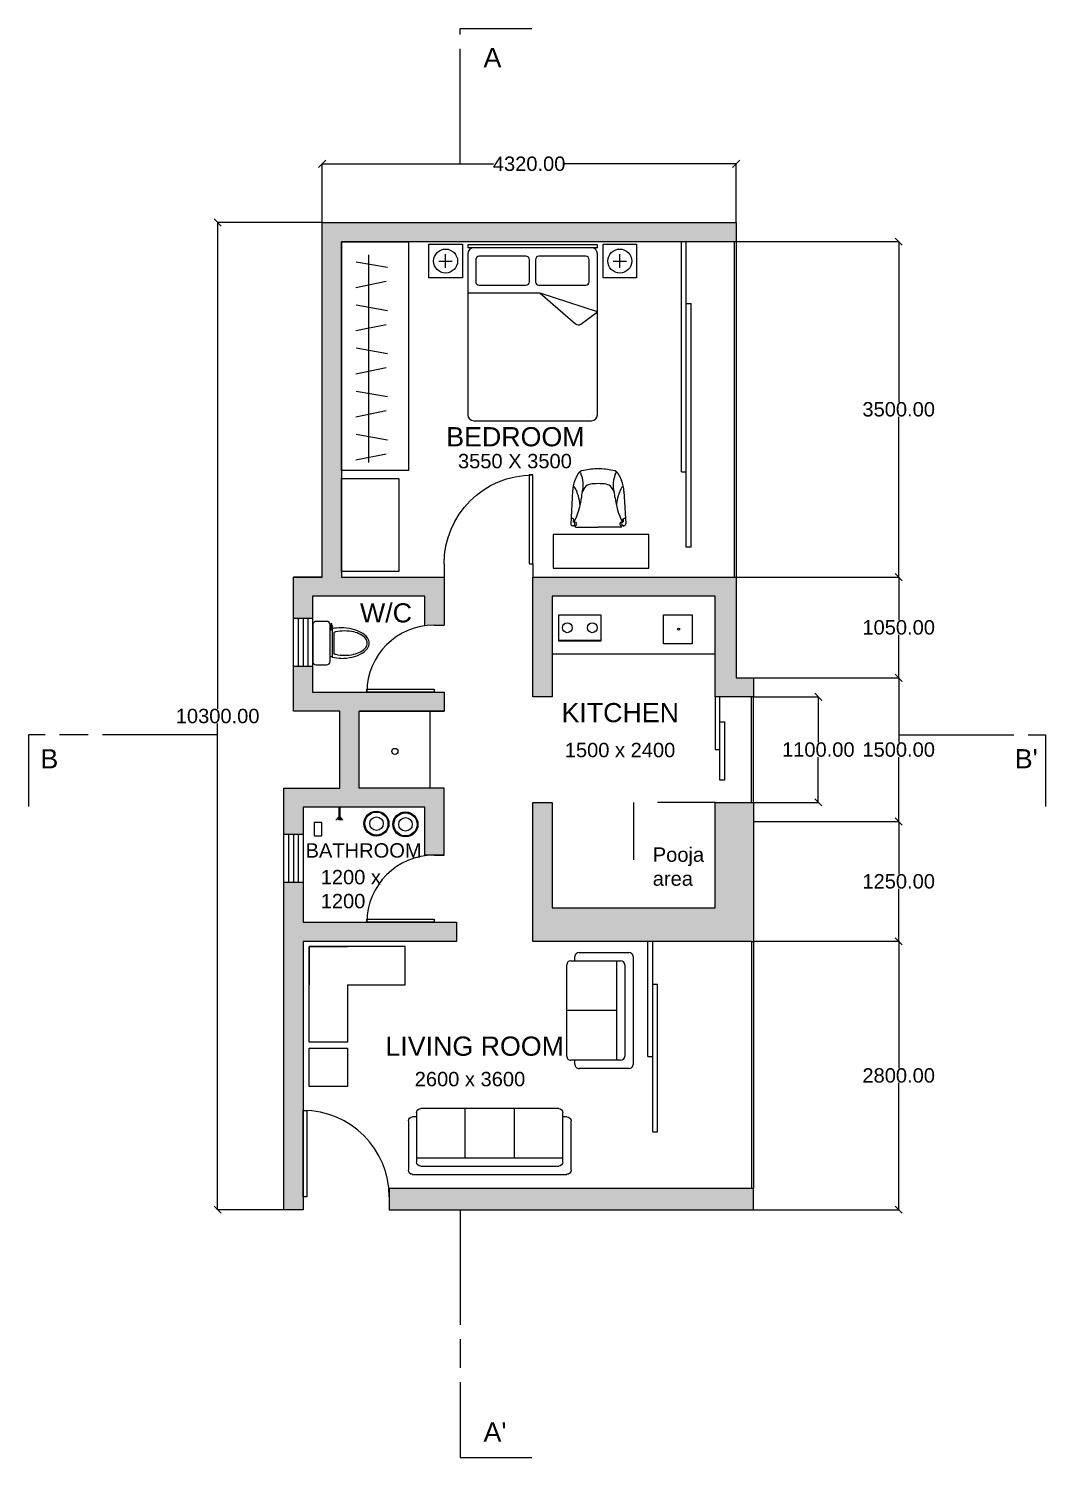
# Model space of a CAD drawing. Header units: millimetres. Extents: x 31008 to 110405, y 3669 to 34838.
# Drawn here: x 65735 to 76348, y 19930 to 34838 of the extents above; entities that cross this region are included whole.
import ezdxf

# ---------------------------------------------------------------- set-up
doc = ezdxf.new("R2010")
doc.units = ezdxf.units.MM
doc.header["$LTSCALE"] = 50
doc.header["$MEASUREMENT"] = 0
doc.linetypes.add('ACAD_ISO03W100', pattern=[30, 12, -18])
doc.linetypes.add('ACAD_ISO08W100', pattern=[36, 24, -3, 6, -3])
for name, color, linetype in [('door', 12, 'Continuous'), ('furniture', 100, 'Continuous'), ('railing', 230, 'Continuous'), ('walls', 30, 'Continuous'), ('windows', 130, 'Continuous')]:
    doc.layers.add(name, color=color, linetype=linetype)
doc.styles.get("Standard").update_dxf_attribs({"font": 'arial.ttf'})
doc.dimstyles.get("Standard").update_dxf_attribs({"dimtxt": 150, "dimasz": 75, "dimexe": 0.18, "dimexo": 0.0625, "dimgap": 0.09, "dimtad": 0, "dimtih": 1, "dimtoh": 1, "dimzin": 0, "dimdsep": 46, "dimtxsty": 'Standard', "dimblk": 'OBLIQUE', "dimcen": 0.09, "dimadec": 0, "dimazin": 0, "dimtfac": 1, "dimtofl": 0, "dimtmove": 0, "dimatfit": 3, "dimldrblk": 'OBLIQUE', "dimfxl": 1, "dimtolj": 1, "dimtzin": 0, "dimarcsym": 0})

# ---------------------------------------------------------------- blocks, each defined once
blk = doc.blocks.new('*U2')
for p, q in [((0, 0), (0, -6)), ((40, 0), (40, -6))]:
    blk.add_line(p, q)
blk.add_lwpolyline([(0, 0), (0, 40), (1.75, 40), (1.75, 0)], close=True)
blk.add_arc((0, 0), 40, 0, 90)
blk = doc.blocks.new('_Oblique')
at = {"color": 0, "linetype": 'ByBlock', "lineweight": -2}
blk.add_line((-0.5, -0.5), (0.5, 0.5), dxfattribs=at)
blk = doc.blocks.new('*D27')
at = {"color": 0, "lineweight": -2, "transparency": 16777216}
for p, q in [((68799, 32815), (68799, 33427)), ((68799, 33427), (70587, 33427)), ((73119, 33427), (71332, 33427)), ((73119, 32815), (73119, 33427))]:
    blk.add_line(p, q, dxfattribs=at)
at = {"layer": 'Defpoints', "color": 0, "transparency": 16777216}
for p in [(73119, 33427), (68799, 32815), (73119, 32815)]:
    blk.add_point(p, dxfattribs=at)
at = {"color": 0, "lineweight": -2, "transparency": 16777216, "xscale": 75, "yscale": 75, "zscale": 75, "rotation": 180}
blk.add_blockref('_Oblique', (68799, 33427), dxfattribs=at)
at = {"color": 0, "lineweight": -2, "transparency": 16777216, "xscale": 75, "yscale": 75, "zscale": 75}
blk.add_blockref('_Oblique', (73119, 33427), dxfattribs=at)
at = {"color": 0, "transparency": 16777216, "insert": (70959, 33427), "char_height": 150, "attachment_point": 5}
blk.add_mtext('\\A1;4320.00', dxfattribs=at)
blk = doc.blocks.new('*D28')
at = {"color": 0, "lineweight": -2, "transparency": 16777216}
for p, q in [((68799, 32815), (67708, 32815)), ((67708, 32815), (67708, 27741)), ((67708, 22515), (67708, 27588)), ((68399, 22515), (67708, 22515))]:
    blk.add_line(p, q, dxfattribs=at)
at = {"layer": 'Defpoints', "color": 0, "transparency": 16777216}
for p in [(68799, 32815), (67708, 22515), (68399, 22515)]:
    blk.add_point(p, dxfattribs=at)
at = {"color": 0, "lineweight": -2, "transparency": 16777216, "xscale": 75, "yscale": 75, "zscale": 75}
for p, rotation in [((67708, 32815), 90), ((67708, 22515), 270)]:
    blk.add_blockref('_Oblique', p, dxfattribs=dict(at, rotation=rotation))
at = {"color": 0, "transparency": 16777216, "insert": (67708, 27665), "char_height": 150, "attachment_point": 5}
blk.add_mtext('\\A1;10300.00', dxfattribs=at)
blk = doc.blocks.new('*D29')
at = {"color": 0, "lineweight": -2, "transparency": 16777216}
for p, q in [((73119, 32615), (74816, 32615)), ((74816, 32615), (74816, 30941)), ((74816, 29115), (74816, 30788)), ((73119, 29115), (74816, 29115))]:
    blk.add_line(p, q, dxfattribs=at)
at = {"layer": 'Defpoints', "color": 0, "transparency": 16777216}
for p in [(73119, 32615), (73119, 29115), (74816, 29115)]:
    blk.add_point(p, dxfattribs=at)
at = {"color": 0, "lineweight": -2, "transparency": 16777216, "xscale": 75, "yscale": 75, "zscale": 75}
for p, rotation in [((74816, 32615), 90), ((74816, 29115), 270)]:
    blk.add_blockref('_Oblique', p, dxfattribs=dict(at, rotation=rotation))
at = {"color": 0, "transparency": 16777216, "insert": (74816, 30865), "char_height": 150, "attachment_point": 5}
blk.add_mtext('\\A1;3500.00', dxfattribs=at)
blk = doc.blocks.new('*D30')
at = {"color": 0, "lineweight": -2, "transparency": 16777216}
for p, q in [((73119, 29115), (74816, 29115)), ((74816, 29115), (74816, 28666)), ((74816, 28065), (74816, 28513)), ((73299, 28065), (74816, 28065))]:
    blk.add_line(p, q, dxfattribs=at)
at = {"layer": 'Defpoints', "color": 0, "transparency": 16777216}
for p in [(73119, 29115), (73299, 28065), (74816, 28065)]:
    blk.add_point(p, dxfattribs=at)
at = {"color": 0, "lineweight": -2, "transparency": 16777216, "xscale": 75, "yscale": 75, "zscale": 75}
for p, rotation in [((74816, 29115), 90), ((74816, 28065), 270)]:
    blk.add_blockref('_Oblique', p, dxfattribs=dict(at, rotation=rotation))
at = {"color": 0, "transparency": 16777216, "insert": (74816, 28590), "char_height": 150, "attachment_point": 5}
blk.add_mtext('\\A1;1050.00', dxfattribs=at)
blk = doc.blocks.new('*D33')
at = {"color": 0, "lineweight": -2, "transparency": 16777216}
for p, q in [((73299, 28065), (74816, 28065)), ((74816, 28065), (74816, 27391)), ((74816, 26565), (74816, 27238)), ((73299, 26565), (74816, 26565))]:
    blk.add_line(p, q, dxfattribs=at)
at = {"layer": 'Defpoints', "color": 0, "transparency": 16777216}
for p in [(73299, 28065), (74816, 28065), (73299, 26565)]:
    blk.add_point(p, dxfattribs=at)
at = {"color": 0, "lineweight": -2, "transparency": 16777216, "xscale": 75, "yscale": 75, "zscale": 75}
for p, rotation in [((74816, 28065), 90), ((74816, 26565), 270)]:
    blk.add_blockref('_Oblique', p, dxfattribs=dict(at, rotation=rotation))
at = {"color": 0, "transparency": 16777216, "insert": (74816, 27315), "char_height": 150, "attachment_point": 5}
blk.add_mtext('\\A1;1500.00', dxfattribs=at)
blk = doc.blocks.new('*D31')
at = {"color": 0, "lineweight": -2, "transparency": 16777216}
for p, q in [((73299, 26565), (74816, 26565)), ((74816, 26565), (74816, 26016)), ((74816, 25315), (74816, 25863)), ((73299, 25315), (74816, 25315))]:
    blk.add_line(p, q, dxfattribs=at)
at = {"layer": 'Defpoints', "color": 0, "transparency": 16777216}
for p in [(73299, 26565), (74816, 26565), (73299, 25315)]:
    blk.add_point(p, dxfattribs=at)
at = {"color": 0, "lineweight": -2, "transparency": 16777216, "xscale": 75, "yscale": 75, "zscale": 75}
for p, rotation in [((74816, 26565), 90), ((74816, 25315), 270)]:
    blk.add_blockref('_Oblique', p, dxfattribs=dict(at, rotation=rotation))
at = {"color": 0, "transparency": 16777216, "insert": (74816, 25940), "char_height": 150, "attachment_point": 5}
blk.add_mtext('\\A1;1250.00', dxfattribs=at)
blk = doc.blocks.new('*D34')
at = {"color": 0, "lineweight": -2, "transparency": 16777216}
for p, q in [((73299, 25315), (74816, 25315)), ((74816, 25315), (74816, 23991)), ((74816, 22515), (74816, 23838)), ((73299, 22515), (74816, 22515))]:
    blk.add_line(p, q, dxfattribs=at)
at = {"layer": 'Defpoints', "color": 0, "transparency": 16777216}
for p in [(73299, 25315), (74816, 25315), (73299, 22515)]:
    blk.add_point(p, dxfattribs=at)
at = {"color": 0, "lineweight": -2, "transparency": 16777216, "xscale": 75, "yscale": 75, "zscale": 75}
for p, rotation in [((74816, 25315), 90), ((74816, 22515), 270)]:
    blk.add_blockref('_Oblique', p, dxfattribs=dict(at, rotation=rotation))
at = {"color": 0, "transparency": 16777216, "insert": (74816, 23915), "char_height": 150, "attachment_point": 5}
blk.add_mtext('\\A1;2800.00', dxfattribs=at)
blk = doc.blocks.new('*D32')
at = {"color": 0, "lineweight": -2, "transparency": 16777216}
for p, q in [((73299, 27865), (73977, 27865)), ((73977, 27865), (73977, 27391)), ((73977, 26765), (73977, 27238)), ((73299, 26765), (73977, 26765))]:
    blk.add_line(p, q, dxfattribs=at)
at = {"layer": 'Defpoints', "color": 0, "transparency": 16777216}
for p in [(73299, 27865), (73299, 26765), (73977, 26765)]:
    blk.add_point(p, dxfattribs=at)
at = {"color": 0, "lineweight": -2, "transparency": 16777216, "xscale": 75, "yscale": 75, "zscale": 75}
for p, rotation in [((73977, 27865), 90), ((73977, 26765), 270)]:
    blk.add_blockref('_Oblique', p, dxfattribs=dict(at, rotation=rotation))
at = {"color": 0, "transparency": 16777216, "insert": (73977, 27315), "char_height": 150, "attachment_point": 5}
blk.add_mtext('\\A1;1100.00', dxfattribs=at)
blk = doc.blocks.new('ghe 1600')
for p, q in [((-778.75, 166.875), (-778.75, 834.375)), ((-723.125, 890), (723.125, 890)), ((-611.875, 778.75), (611.875, 778.75)), ((778.75, 834.375), (778.75, 166.875)), ((-667.5, 55.625), (-667.5, 723.125)), ((-667.5, 667.5), (667.5, 667.5)), ((0, 667.5), (0, 0)), ((667.5, 723.125), (667.5, 55.625)), ((-667.5, 111.25), (-723.125, 111.25)), ((611.875, 0), (-611.875, 0)), ((723.125, 111.25), (667.5, 111.25))]:
    blk.add_line(p, q)
for centre, start, end in [((-723.125, 834.375), 90, 180), ((-611.875, 723.125), 90, 180), ((611.875, 723.125), 0, 90), ((723.125, 834.375), 0, 90), ((-723.125, 166.875), 180, 270), ((-611.875, 55.625), 180, 270), ((611.875, 55.625), 270, 0), ((723.125, 166.875), 270, 0)]:
    blk.add_arc(centre, 55.625, start, end)
blk = doc.blocks.new('sofa 2200')
for p, q in [((-2072, 151), (-2072, 818)), ((-2017, 874), (72, 874)), ((128, 818), (128, 151)), ((-1961, 39), (-1961, 707)), ((-1961, 651), (16, 651)), ((-1906, 762), (-39, 762)), ((-1306, 651), (-1306, -16)), ((-639, 651), (-639, -16)), ((16, 707), (16, 39)), ((-1961, 95), (-2017, 95)), ((72, 95), (16, 95)), ((-39, -16), (-1906, -16))]:
    blk.add_line(p, q)
for centre, start, end in [((-2017, 818), 90, 180), ((72, 818), 0, 90), ((-1906, 707), 90, 180), ((-39, 707), 0, 90), ((-2017, 151), 180, 270), ((-1906, 39), 180, 270), ((-39, 39), 270, 0), ((72, 151), 270, 0)]:
    blk.add_arc(centre, 55.6, start, end)
blk = doc.blocks.new('A$C238700B9')
for p, q in [((0, 0.61), (0, 0.49)), ((0.25, 0.65), (0.04, 0.65)), ((0.46, 0.65), (0.25, 0.65)), ((0.5, 0.49), (0.5, 0.61)), ((0.04, 0.45), (0.46, 0.45)), ((0.417, 0.425), (0.088, 0.425)), ((0.097, 0.45), (0.097, 0.425)), ((0.373, 0.407), (0.127, 0.407)), ((0.401, 0.45), (0.401, 0.425)), ((0.473, 0.443), (0.419, 0.443)), ((0.419, 0.443), (0.419, 0.428)), ((0.419, 0.428), (0.476, 0.428)), ((0.434, 0.443), (0.434, 0.45)), ((0.446, 0.45), (0.446, 0.443)), ((0.476, 0.428), (0.473, 0.443))]:
    blk.add_line(p, q)
for centre, radius, start, end in [((0.04, 0.61), 0.04, 90, 180), ((0.46, 0.61), 0.04, 0, 90), ((0.04, 0.49), 0.04, 180, 270), ((0.677, 0.3), 0.602, 168.0194, 177.6347), ((0.591, 0.283), 0.481, 167.4267, 180), ((0.422, 0.32), 0.308, 163.5954, 167.4267), ((0.078, 0.32), 0.308, 12.5733, 16.4046), ((-0.091, 0.283), 0.481, 0, 12.5733), ((-0.177, 0.325), 0.602, 0, 9.5816), ((0.44, 0.434), 0.0169, 200.64, 339.36), ((0.46, 0.49), 0.04, 270, 0), ((0.677, 0.325), 0.602, 180, 192.5733), ((0.466, 0.278), 0.385, 192.5733, 208.3008), ((0.591, 0.283), 0.481, 180, 192.5733), ((0.422, 0.245), 0.308, 192.5733, 208.3008), ((0.078, 0.245), 0.308, 331.6992, 347.4267), ((0.034, 0.278), 0.385, 331.6992, 347.4267), ((-0.091, 0.283), 0.481, 347.4267, 0), ((-0.177, 0.325), 0.602, 347.4267, 0), ((0.333, 0.206), 0.235, 208.3008, 232.4306), ((0.316, 0.188), 0.188, 208.3008, 232.4306), ((0.25, 0.099), 0.0988, 232.4306, 270), ((0.246, 0.091), 0.0682, 229.3166, 273.1139), ((0.254, 0.091), 0.0682, 266.8861, 310.6834), ((0.25, 0.099), 0.0988, 270, 307.5694), ((0.184, 0.188), 0.188, 307.5694, 331.6992), ((0.167, 0.206), 0.235, 307.5694, 331.6992)]:
    blk.add_arc(centre, radius, start, end)
blk = doc.blocks.new('A$C164346CA')
for p, q in [((0, 2.035), (0, 2)), ((1.5, 2.035), (0, 2.035)), ((1.5, 2), (0, 2)), ((1.5, 2), (1.5, 2.035)), ((0, 1.93), (0, 0.07)), ((0.092, 1.862), (0.092, 1.607)), ((0.673, 1.902), (0.132, 1.902)), ((0.713, 1.607), (0.713, 1.862)), ((0.783, 1.862), (0.783, 1.607)), ((1.364, 1.902), (0.823, 1.902)), ((1.404, 1.607), (1.404, 1.862)), ((1.5, 0.07), (1.5, 1.93)), ((0.132, 1.567), (0.673, 1.567)), ((0.823, 1.567), (1.364, 1.567)), ((0.839, 1.476), (0, 1.476)), ((0.839, 1.476), (1.245, 1.12)), ((1.5, 1.261), (0.839, 1.476)), ((1.308, 1.117), (1.5, 1.261)), ((0.07, 0), (1.43, 0))]:
    blk.add_line(p, q)
for centre, radius, start, end in [((0.07, 1.93), 0.07, 90, 180), ((1.43, 1.93), 0.07, 0, 90), ((0.132, 1.862), 0.04, 90, 180), ((0.673, 1.862), 0.04, 0, 90), ((0.823, 1.862), 0.04, 90, 180), ((1.364, 1.862), 0.04, 0, 90), ((0.132, 1.607), 0.04, 180, 270), ((0.673, 1.607), 0.04, 270, 0), ((0.823, 1.607), 0.04, 180, 270), ((1.364, 1.607), 0.04, 270, 0), ((1.278, 1.158), 0.05, 228.6958, 306.7579), ((0.07, 0.07), 0.07, 180, 270), ((1.43, 0.07), 0.07, 270, 0)]:
    blk.add_arc(centre, radius, start, end)
blk = doc.blocks.new('A$C16510C55')
for p, q in [((79, 640), (52, 577)), ((598, 640), (625, 577)), ((22, 443), (0, 41)), ((655, 443), (677, 41)), ((33, 99), (31, 65)), ((644, 99), (646, 65)), ((64, 0), (339, 0)), ((614, 0), (339, 0))]:
    blk.add_line(p, q)
for centre, radius, start, end in [((339, -89), 809, 90, 102.761), ((339, -89), 809, 77.239, 90), ((332, 442), 310, 154.3972, 179.9521), ((171, 601), 100, 96.3805, 157.031), ((109, 650), 21.2, 45.5254, 126.2468), ((-193, 523), 347, 344.8788, 24.1964), ((253, 430), 100, 98.2423, 142.2714), ((339, -162), 699, 90, 98.2423), ((339, -162), 699, 81.7577, 90), ((424, 430), 100, 37.7286, 81.7577), ((506, 601), 100, 22.969, 83.6195), ((870, 523), 347, 155.8036, 195.1212), ((568, 650), 21.2, 53.7532, 134.4746), ((345, 442), 310, 0.0479, 25.6028), ((37, 486), 12, 38.1382, 163.4905), ((-781, 477), 920, 333.4529, 353.1042), ((-421, 229), 538, 4.2641, 29.5168), ((332, 368), 200, 142.2714, 180.543), ((345, 368), 200, 359.457, 37.7286), ((1459, 477), 920, 186.8958, 206.5471), ((1099, 229), 538, 150.4832, 175.7359), ((640, 486), 12, 16.5095, 141.8618), ((25, 41), 25, 173.9961, 75.3808), ((9, 75), 33.6, 344.779, 99.7257), ((37, -41), 58, 78.3006, 101.6994), ((38, -6), 71.9, 78.7228, 95.0257), ((49, 41), 25, 270, 10.0083), ((66, 17), 17.4, 183.2091, 262.2329), ((48, 39), 25.8, 14.0669, 82.1014), ((629, 39), 25.8, 97.8986, 165.9331), ((629, 41), 25, 169.9917, 270), ((611, 17), 17.4, 277.7671, 356.7909), ((640, -6), 71.9, 84.9743, 101.2772), ((652, 41), 25, 104.6192, 6.0039), ((641, -41), 58, 78.3006, 101.6994), ((668, 75), 33.6, 80.2743, 195.221)]:
    blk.add_arc(centre, radius, start, end)
blk = doc.blocks.new('*U25')
for p, q in [((27, 137), (92, -181)), ((296, 134), (238, -195))]:
    blk.add_line(p, q)
blk = doc.blocks.new('*U26')
at = {"layer": 'furniture', "color": 0, "linetype": 'ByBlock', "lineweight": -2, "transparency": 16777216, "rotation": 270}
for p in [(21355, -9208), (21355, -9658), (21355, -10108), (21355, -10558), (21355, -11008)]:
    blk.add_blockref('*U25', p, dxfattribs=at)

msp = doc.modelspace()

# ---------------------------------------------------------------- hatches: boundary and pattern name
at = {"layer": 'walls'}
h = msp.add_hatch(color=256, dxfattribs=at)
h.dxf.hatch_style = 1
h.paths.add_polyline_path([(73299.383, 27864.727), (73299.383, 28064.727), (73119.383, 28064.727), (73119.383, 29114.727), (70999.383, 29114.727), (70999.383, 27864.727), (71199.383, 27864.727), (71199.383, 28914.727), (72899.383, 28914.727), (72899.383, 27864.727)])
h.paths.add_polyline_path([(73279.383, 25314.727), (73299.383, 25314.727), (73299.383, 26564.727), (73299.383, 26764.727), (72899.383, 26764.727), (72899.383, 25664.727), (71199.383, 25664.727), (71199.383, 26764.727), (70999.383, 26764.727), (70999.383, 25314.727), (72249.383, 25314.727)])
h.paths.add_polyline_path([(73299.383, 22514.727), (73299.383, 22734.727), (69499.383, 22734.727), (69499.383, 22514.727)])
h.paths.add_polyline_path([(68599.383, 22514.727), (68599.383, 22714.727), (68599.383, 25314.727), (70199.383, 25314.727), (70199.383, 25514.727), (68599.383, 25514.727), (68599.383, 25927.92), (68399.383, 25927.92), (68399.383, 25714.727), (68399.383, 22514.727)])
h.paths.add_polyline_path([(68599.383, 26427.92), (68599.383, 26714.727), (69871.67, 26714.727), (69871.67, 26214.727), (70071.67, 26214.727), (70071.67, 26914.727), (69184.395, 26914.727), (69184.395, 27714.727), (70071.67, 27714.727), (70071.67, 27914.727), (68699.383, 27914.727), (68699.383, 28185.453), (68499.383, 28185.453), (68499.383, 27714.727), (68984.395, 27714.727), (68984.395, 26914.727), (68399.383, 26914.727), (68399.383, 26427.92)])
h.paths.add_polyline_path([(72599.383, 32614.727), (73119.383, 32614.727), (73119.383, 32814.727), (70238.5, 32814.727), (70238.5, 32614.727)])
h.paths.add_polyline_path([(70238.5, 32614.727), (70238.5, 32814.727), (68799.383, 32814.727), (68799.383, 29114.727), (68499.383, 29114.727), (68499.383, 28685.453), (68699.383, 28685.453), (68699.383, 28914.727), (69871.67, 28914.727), (69871.67, 28608.251, -0.034046742), (69966.67, 28614.727), (70071.67, 28614.727), (70071.67, 29114.727), (68999.383, 29114.727), (68999.383, 32614.727)])

# ---------------------------------------------------------------- linework, layer by layer
for p, q in [((68499.383, 28685.453), (68699.383, 28685.453)), ((68499.383, 28185.453), (68699.383, 28185.453)), ((69871.67, 27914.727), (70071.67, 27914.727))]:
    msp.add_line(p, q)
at = {"linetype": 'ACAD_ISO08W100'}
for points in [[(70238.5, 33427), (70238.5, 34838), (70988.5, 34838)], [(67708.21, 27470.5), (65735, 27470.5), (65735, 26720.5)], [(74816.204, 27470.5), (76347.5, 27470.5), (76347.5, 26720.5)], [(70238.5, 22514.727), (70238.5, 19930.5), (70988.5, 19930.5)]]:
    msp.add_lwpolyline(points, dxfattribs=at)
at = {"linetype": 'ACAD_ISO03W100'}
msp.add_lwpolyline([(72899.383, 26764.727), (72049.383, 26764.727), (72049.383, 25664.727)], dxfattribs=at)
at = {"layer": 'furniture'}
for p, q in [((69286.883, 30310.5), (69286.883, 32476.227)), ((70017.417, 32413.052), (70157.417, 32413.052)), ((70087.417, 32342.552), (70087.417, 32483.552)), ((71835.142, 32413.052), (71975.142, 32413.052)), ((71905.142, 32342.552), (71905.142, 32483.552)), ((71706.178, 28455.382), (71270.526, 28455.382)), ((71199.383, 28314.727), (72899.383, 28314.727)), ((69925.459, 26914.727), (69925.459, 27714.727)), ((68973.588, 26714.727), (68973.588, 26614.727)), ((68983.588, 26714.727), (68983.588, 26614.727)), ((68973.588, 26614.727), (68943.237, 26580.75)), ((68975.482, 26611.518), (68964.524, 26580.726)), ((68979.544, 26611.525), (68979.592, 26580.75)), ((68982.63, 26611.525), (68992.397, 26580.75)), ((68983.588, 26614.727), (69010.495, 26580.75))]:
    msp.add_line(p, q, dxfattribs=at)
for points in [[(68999.383, 30227), (68999.383, 32614.727), (69699.383, 32614.727), (69699.383, 30227)], [(69912.417, 32587.552), (70262.417, 32587.552), (70262.417, 32237.552), (69912.417, 32237.552)], [(71730.142, 32587.552), (72080.142, 32587.552), (72080.142, 32237.552), (71730.142, 32237.552)], [(68999.383, 30143), (69599.383, 30143), (69599.383, 29173.5), (68999.383, 29173.5)], [(71209, 29209), (72209, 29209), (72209, 29559), (71209, 29559)], [(71270.526, 28720.245), (71706.178, 28720.245), (71706.178, 28445.245), (71270.526, 28445.245)], [(72362.137, 28720.245), (72662.137, 28720.245), (72662.137, 28420.245), (72362.137, 28420.245)], [(68664.771, 24201.419), (69064.771, 24201.419), (69064.771, 23801.419), (68664.771, 23801.419)]]:
    msp.add_lwpolyline(points, close=True, dxfattribs=at)
msp.add_lwpolyline([(68716.594, 26420.503, 0.414213562), (68719.7, 26417.397), (68791.304, 26417.397, 0.414213562), (68794.41, 26420.503), (68794.41, 26552.925, 0.414213562), (68791.304, 26556.031), (68719.7, 26556.031, 0.414213562), (68716.594, 26552.925)], format="xyb", close=True, dxfattribs=at)
for points in [[(69064.771, 24862.56), (69664.771, 24862.56), (69664.771, 25262.56), (68664.771, 25262.56), (68664.771, 24862.56)], [(69064.771, 24862.56), (69064.771, 24262.56), (68664.771, 24262.56), (68664.771, 25262.56), (69064.771, 25262.56)]]:
    msp.add_lwpolyline(points, dxfattribs=at)
for centre, radius in [((70087.417, 32412.552), 125), ((71905.142, 32412.552), 125), ((71357.399, 28586.584), 51.637), ((71618.589, 28586.584), 51.637), ((72519.46, 28572.433), 10.415), ((69557.836, 27296.045), 32.331), ((69365.792, 26543.234), 130.318), ((69365.792, 26543.234), 120.318), ((69365.792, 26543.234), 70.318), ((69668.697, 26534.985), 130.318), ((69668.697, 26534.985), 120.318), ((69668.697, 26534.985), 70.318)]:
    msp.add_circle(centre, radius, dxfattribs=at)
at = {"layer": 'railing'}
for p, q in [((73099.383, 32614.727), (73099.383, 29114.727)), ((73119.383, 32614.727), (73119.383, 29114.727)), ((73279.383, 26764.727), (73279.383, 27864.727)), ((73299.383, 26764.727), (73299.383, 27864.727)), ((73279.383, 25314.727), (73279.383, 22734.727))]:
    msp.add_line(p, q, dxfattribs=at)
msp.add_lwpolyline([(73279.383, 25314.727), (73299.383, 25314.727), (73299.383, 22734.727)], dxfattribs=at)
at = {"layer": 'walls'}
for p, q in [((68799.383, 29114.727), (68499.383, 29114.727)), ((68984.395, 27714.727), (68499.383, 27714.727)), ((70071.67, 26214.727), (69871.67, 26214.727))]:
    msp.add_line(p, q, dxfattribs=at)
for points in [[(69871.67, 26214.727), (69871.67, 26714.727), (68599.383, 26714.727), (68599.383, 25514.727), (70199.383, 25514.727), (70199.383, 25314.727), (68599.383, 25314.727), (68599.383, 22714.727), (68599.383, 22514.727), (68399.383, 22514.727), (68399.383, 25714.727), (68399.383, 26914.727), (68984.395, 26914.727), (68984.395, 27714.727), (68499.383, 27714.727), (68499.383, 29114.727), (68799.383, 29114.727), (68799.383, 32814.727), (73119.383, 32814.727), (73119.383, 32614.727), (72599.383, 32614.727), (68999.383, 32614.727), (68999.383, 29114.727), (70071.67, 29114.727), (70071.67, 28614.727)], [(73119.383, 29114.727), (73119.383, 28064.727), (73299.383, 28064.727), (73299.383, 27864.727), (72899.383, 27864.727), (72899.383, 28914.727), (71199.383, 28914.727), (71199.383, 27864.727), (70999.383, 27864.727), (70999.383, 29114.727), (73119.383, 29114.727)], [(69871.67, 28608.251), (69871.67, 28914.727), (68699.383, 28914.727), (68699.383, 27914.727), (70071.67, 27914.727), (70071.67, 27714.727)], [(70071.67, 26214.727), (70071.67, 26914.727), (69184.395, 26914.727), (69184.395, 27714.727), (70071.67, 27714.727), (69184.395, 27714.727)], [(73279.383, 25314.727), (72249.383, 25314.727), (70999.383, 25314.727), (70999.383, 26764.727), (71199.383, 26764.727), (71199.383, 25664.727), (72899.383, 25664.727), (72899.383, 26764.727), (73299.383, 26764.727), (73299.383, 26564.727), (73299.383, 25314.727)]]:
    msp.add_lwpolyline(points, dxfattribs=at)
msp.add_lwpolyline([(73299.383, 22734.727), (69499.383, 22734.727), (69499.383, 22514.727), (73299.383, 22514.727)], close=True, dxfattribs=at)
at = {"layer": 'windows'}
for p, q in [((72549.383, 30214.727), (72549.383, 32614.727)), ((72599.383, 29426.622), (72599.383, 32614.727)), ((72599.383, 31967.983), (72649.383, 31967.983)), ((72649.383, 29426.622), (72649.383, 31967.983)), ((72549.383, 30214.727), (72599.383, 30214.727)), ((72649.383, 29426.622), (72599.383, 29426.622)), ((68549.383, 28685.453), (68549.383, 28185.453)), ((68599.383, 28685.453), (68599.383, 28185.453)), ((68649.383, 28685.453), (68649.383, 28185.453)), ((68599.383, 26427.92), (68399.383, 26427.92)), ((68449.383, 26427.92), (68449.383, 25927.92)), ((68499.383, 26427.92), (68499.383, 25927.92)), ((68549.383, 26427.92), (68549.383, 25927.92)), ((68599.383, 25927.92), (68399.383, 25927.92)), ((72199.383, 24114.727), (72199.383, 25314.727)), ((72249.383, 23326.622), (72249.383, 25314.727)), ((72249.383, 24867.983), (72299.383, 24867.983)), ((72299.383, 23326.622), (72299.383, 24867.983)), ((72199.383, 24114.727), (72249.383, 24114.727)), ((72249.383, 23326.622), (72299.383, 23326.622))]:
    msp.add_line(p, q, dxfattribs=at)
for points in [[(72899.383, 27864.727), (72899.383, 27314.727), (72949.383, 27314.727)], [(72949.383, 27605.625), (72999.383, 27605.625), (72999.383, 26997.091), (72949.383, 26997.091), (72949.383, 27864.727)]]:
    msp.add_lwpolyline(points, dxfattribs=at)

# ---------------------------------------------------------------- block references
at = {"layer": 'door'}
for p, xscale, yscale, zscale in [((70999.383, 29253.884), -23.19283880951475, 23.19283880951475, 23.19283880951475), ((68599.383, 22649.727), 22.49999999999996, 22.49999999999996, 22.49999999999996)]:
    msp.add_blockref('*U2', p, dxfattribs=dict(at, xscale=xscale, yscale=yscale, zscale=zscale))
at = {"layer": 'door', "xscale": 17.49999999999998, "yscale": 17.49999999999998, "zscale": 17.49999999999998, "rotation": 89.99999999999999}
for p in [(69966.67, 27914.727), (69966.67, 25514.727)]:
    msp.add_blockref('*U2', p, dxfattribs=at)
at = {"layer": 'furniture'}
for name, p, xscale, yscale, zscale in [('A$C164346CA', (70318.658, 30746.218), 902.3258693669846, 902.3258693669846, 902.3258693669846), ('A$C16510C55', (71393.236, 29635.194), 0.8472222222028387, 0.8472222222028387, 0.8472222222028387)]:
    msp.add_blockref(name, p, dxfattribs=dict(at, xscale=xscale, yscale=yscale, zscale=zscale))
at = {"layer": 'furniture', "rotation": 180}
msp.add_blockref('*U26', (90641.5, 21102), dxfattribs=at)
at = {"layer": 'furniture', "color": 7, "xscale": 907.3340915532824, "yscale": 907.3340915532824, "zscale": 907.3340915532824, "rotation": 89.99999999999999}
msp.add_blockref('A$C238700B9', (69289.876, 28199.472), dxfattribs=at)
at = {"layer": 'furniture'}
for name, p, xscale, yscale, zscale, rotation in [('ghe 1600', (71351.232, 24593.156), 0.7778243049875132, 0.7778243049875132, 0.7778243049875132, 270), ('sofa 2200', (71298.034, 23557.915), -0.7713672952570952, 0.7713672952570952, 0.7713672952570952, 180)]:
    msp.add_blockref(name, p, dxfattribs=dict(at, xscale=xscale, yscale=yscale, zscale=zscale, rotation=rotation))

# ---------------------------------------------------------------- texts
at = {"attachment_point": 1}
for s, width, heights, insert, char_height in [('A', 920.83455, [0], (70483.143, 34635.118), 200), ('BEDROOM', 1851.98829, [0], (70094.145, 30679.856), 200), ('W/C', 920.83455, [0], (69193.554, 28842.022), 200), ('KITCHEN', 1222.02074, [0], (71296.973, 27801.126), 200), ('B', 920.83455, [0], (65858.97, 27319.595), 200), ("B'", 287.57334, [164.707], (76027.632, 27319.919), 200), ('1200 x 1200', 691.22468, [0], (68783.853, 26059.844), 150), ('LIVING ROOM', 2075.96249, [0], (69459.723, 24321.319), 200), ("A'", 920.83455, [0], (70483.143, 20295.307), 200)]:
    msp.add_mtext_dynamic_manual_height_columns(s, width=width, gutter_width=1, heights=heights, dxfattribs=dict(at, insert=insert, char_height=char_height))
at = {"linetype": 'ACAD_ISO03W100', "char_height": 150, "attachment_point": 1}
for s, width, heights, insert in [('3550 X 3500', 1449.00947, [0], (70216.5, 30400.774)), ('1500 x 2400', 1293.62638, [384.853], (71331.059, 27386.038)), ('BATHROOM', 711.00941, [0], (68626.143, 26338.359)), ('Pooja area', 691.05621, [0], (72249.44, 26294.841)), ('2600 x 3600', 1449.00947, [0], (69764.915, 23952.876))]:
    msp.add_mtext_dynamic_manual_height_columns(s, width=width, gutter_width=1, heights=heights, dxfattribs=dict(at, insert=insert))

# ---------------------------------------------------------------- dimensions: what is measured, and where the dimension line sits
dim = msp.add_linear_dim(base=(73119.383, 33427), p1=(68799.383, 32814.727), p2=(73119.383, 32814.727), dimstyle='Standard')
dim.commit()
dim.dimension.update_dxf_attribs({"geometry": '*D27', "text_midpoint": (70959.383, 33427), "dimtype": 160})
dim = msp.add_linear_dim(base=(67708.21, 22514.727), p1=(68799.383, 32814.727), p2=(68399.383, 22514.727), angle=90, dimstyle='Standard')
dim.commit()
dim.dimension.update_dxf_attribs({"geometry": '*D28', "text_midpoint": (67708.21, 27664.727), "dimtype": 160})
for base, p1, p2, picture, middle in [((74816.024, 29114.727), (73119.383, 32614.727), (73119.383, 29114.727), '*D29', (74816.024, 30864.727)), ((74816.204, 28064.727), (73119.383, 29114.727), (73299.383, 28064.727), '*D30', (74816.204, 28589.727)), ((74816.204, 28064.727), (73299.383, 26564.727), (73299.383, 28064.727), '*D33', (74816.204, 27314.727)), ((73976.581, 26764.727), (73299.383, 27864.727), (73299.383, 26764.727), '*D32', (73976.581, 27314.727)), ((74816.204, 26564.727), (73299.383, 25314.727), (73299.383, 26564.727), '*D31', (74816.204, 25939.727)), ((74816.204, 25314.727), (73299.383, 22514.727), (73299.383, 25314.727), '*D34', (74816.204, 23914.727))]:
    dim = msp.add_linear_dim(base=base, p1=p1, p2=p2, angle=90, dimstyle='Standard')
    dim.commit()
    dim.dimension.update_dxf_attribs({"geometry": picture, "text_midpoint": middle})

doc.saveas('drawing.dxf')
